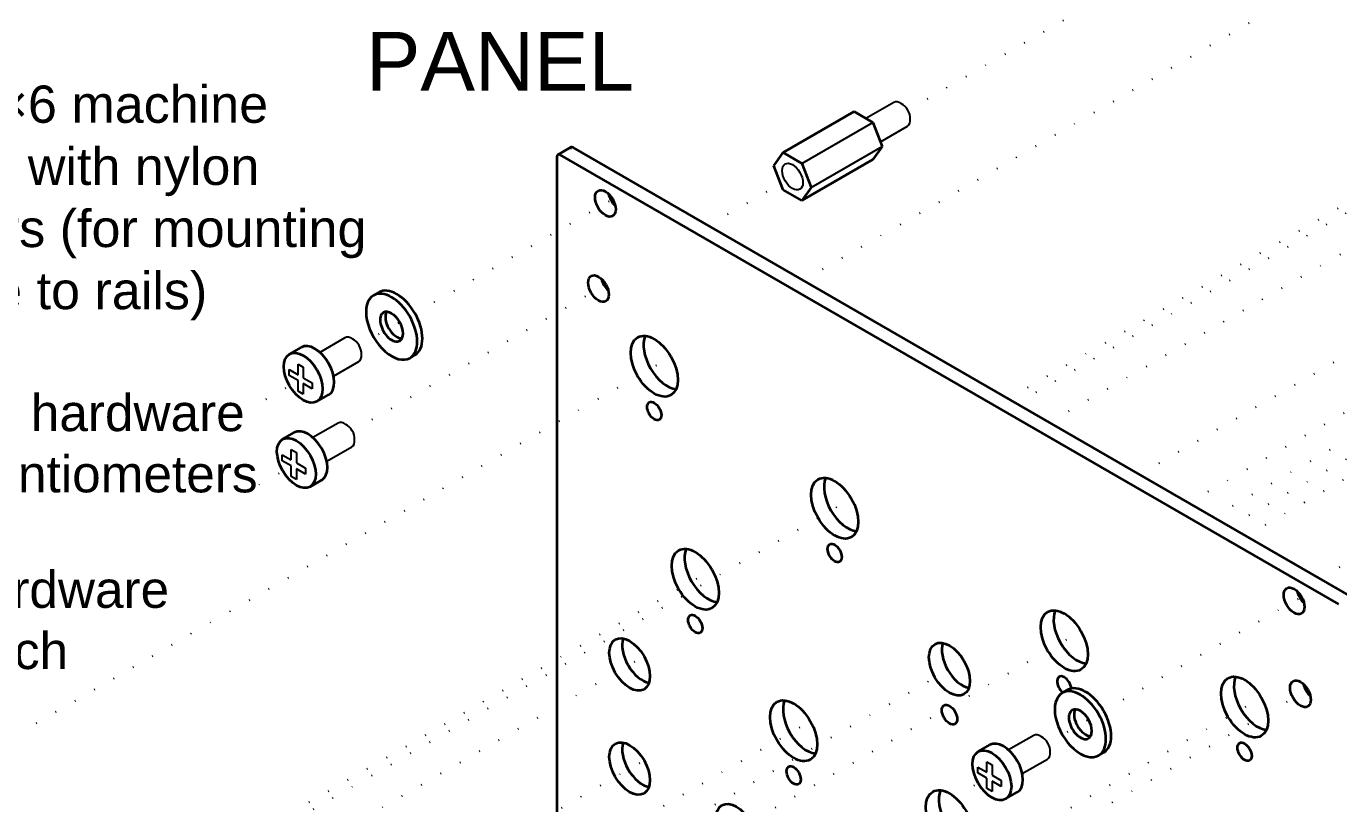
# Model space of a CAD drawing. Header units: millimetres. Extents: x 0 to 594, y 0 to 420.
# Drawn here: x 115.5 to 291.5, y 174.4 to 278.7 of the extents above; entities that cross this region are included whole.
import ezdxf

# ---------------------------------------------------------------- set-up
doc = ezdxf.new("R2010")
doc.units = ezdxf.units.MM
doc.linetypes.add('ACAD_ISO07W100', pattern=[3, 0.1, -2.9])
for name, color, linetype, lineweight, true_color in [('assembly lines', 14, 'ACAD_ISO07W100', 25, 0x800000), ('details', 7, 'Continuous', 25, 0x000000), ('holes', 7, 'Continuous', 35, 0x000000), ('notes', 94, 'Continuous', 25, 0x008000), ('outlines', 7, 'Continuous', 35, 0x000000)]:
    doc.layers.add(name, color=color, linetype=linetype, lineweight=lineweight, true_color=true_color)
doc.styles.get("Standard").update_dxf_attribs({"font": ''})
doc.styles.add('textstyle44', font='')
doc.styles.add('textstyle49', font='')
doc.styles.add('textstyle52', font='')
doc.styles.add('textstyle53', font='')
doc.styles.get('Standard').set_extended_font_data('txt')
doc.styles.get('textstyle44').set_extended_font_data('Nimbus Sans L')
doc.styles.get('textstyle49').set_extended_font_data('Nimbus Sans L')
doc.styles.get('textstyle52').set_extended_font_data('Nimbus Sans L')
doc.styles.get('textstyle53').set_extended_font_data('Nimbus Sans L')
doc.dimstyles.get("Standard").update_dxf_attribs({"dimtxt": 2.5, "dimasz": 2.5, "dimexe": 1.25, "dimexo": 0.625, "dimtad": 1, "dimtxsty": 'Standard', "dimcen": 2.5, "dimadec": 0, "dimazin": 0, "dimtfac": 1, "dimtmove": 0, "dimatfit": 3, "dimfxl": 1, "dimarcsym": 0})

msp = doc.modelspace()

# ---------------------------------------------------------------- linework, layer by layer
at = {"layer": 'assembly lines'}
for p, q in [((233.72, 267.47), (320.95, 317.84)), ((219.68, 244.62), (305.89, 294.4)), ((248.28, 228.11), (330.08, 275.34)), ((247.18, 228.75), (311.39, 265.82)), ((206.92, 251.99), (219.23, 259.1)), ((252.68, 225.57), (313.12, 260.47)), ((279.07, 210.33), (360.88, 257.56)), ((167.6, 240.21), (194.12, 255.52)), ((274.68, 212.87), (347.75, 255.07)), ((264.78, 218.59), (313.12, 246.5)), ((271.38, 214.78), (324.58, 245.5)), ((159.2, 224.44), (193.2, 244.08)), ((160.11, 235.88), (165.56, 239.03)), ((279.07, 210.33), (327.42, 238.24)), ((103.78, 177.71), (201.94, 234.38)), ((276.87, 211.6), (313.12, 232.53)), ((147.6, 228.66), (152.62, 231.56)), ((291.17, 203.35), (327.42, 224.27)), ((146.68, 217.22), (151.7, 220.12)), ((288.97, 204.62), (313.12, 218.56)), ((127.98, 158.66), (226.13, 215.33)), ((127.39, 159.59), (207.44, 205.8)), ((259.99, 186.86), (286.51, 202.17)), ((158.78, 140.88), (256.93, 197.55)), ((129.45, 154.43), (198.33, 194.2)), ((155.85, 144.27), (241.24, 193.57)), ((247.78, 169.4), (281.13, 188.66)), ((253.35, 170.08), (287.36, 189.71)), ((143.79, 141.12), (220.63, 185.48)), ((252.51, 182.54), (257.95, 185.69)), ((117.12, 133.34), (198.33, 180.23)), ((239.99, 175.32), (245.01, 178.22))]:
    msp.add_line(p, q, dxfattribs=at)
at = {"layer": 'details'}
for p, q in [((231.82, 268.49), (228.1, 266.35)), ((219.5, 260.31), (229.02, 265.81)), ((230.03, 263.22), (233.66, 265.31)), ((220.75, 257.09), (230.27, 262.59)), ((158.21, 236.91), (154.84, 234.96)), ((150.71, 231.86), (150.71, 232.66)), ((150.71, 232.66), (151.93, 231.96)), ((151.93, 233.36), (152.62, 232.96)), ((151.93, 231.96), (151.93, 233.36)), ((152.62, 232.96), (152.62, 231.56)), ((156.67, 231.78), (160.05, 233.72)), ((151.93, 231.16), (150.71, 231.86)), ((151.93, 229.76), (151.93, 231.16)), ((152.62, 231.56), (153.83, 230.86)), ((153.83, 230.06), (152.62, 230.76)), ((152.62, 230.76), (152.62, 229.36)), ((153.83, 230.86), (153.83, 230.06)), ((152.62, 229.36), (151.93, 229.76)), ((157.29, 225.47), (153.92, 223.52)), ((151.01, 221.92), (151.7, 221.52)), ((151.01, 220.52), (151.01, 221.92)), ((155.76, 220.34), (159.13, 222.28)), ((149.79, 220.42), (149.79, 221.22)), ((149.79, 221.22), (151.01, 220.52)), ((151.01, 219.72), (149.79, 220.42)), ((151.7, 221.52), (151.7, 220.12)), ((151.7, 220.12), (152.91, 219.42)), ((151.01, 218.32), (151.01, 219.72)), ((152.91, 218.62), (151.7, 219.32)), ((151.7, 219.32), (151.7, 217.92)), ((152.91, 219.42), (152.91, 218.62)), ((151.7, 217.92), (151.01, 218.32)), ((250.6, 183.56), (247.23, 181.62)), ((244.32, 180.02), (245.01, 179.62)), ((244.32, 178.62), (244.32, 180.02)), ((245.01, 179.62), (245.01, 178.22)), ((249.07, 178.44), (252.44, 180.38)), ((243.1, 178.52), (243.1, 179.32)), ((243.1, 179.32), (244.32, 178.62)), ((244.32, 177.82), (243.1, 178.52)), ((245.01, 178.22), (246.22, 177.52)), ((244.32, 176.42), (244.32, 177.82)), ((245.01, 176.02), (244.32, 176.42)), ((246.22, 176.72), (245.01, 177.42)), ((245.01, 177.42), (245.01, 176.02)), ((246.22, 177.52), (246.22, 176.72))]:
    msp.add_line(p, q, dxfattribs=at)
for centre, major_axis, start_param, end_param in [((232.74, 266.9), (-0.92, 1.59), 5.403174, 0), ((232.97, 267.04), (-0.75, 1.3), 3.822504, 5.602278), ((232.74, 266.9), (-0.92, 1.59), 3.141593, 4.021609), ((159.13, 235.31), (-0.92, 1.59), 5.403174, 0), ((159.36, 235.45), (-0.75, 1.3), 3.822504, 5.602278), ((159.13, 235.31), (-0.92, 1.59), 3.141593, 4.021609), ((158.21, 223.87), (-0.92, 1.59), 5.403174, 0), ((158.44, 224.01), (-0.75, 1.3), 3.822504, 5.602278), ((158.21, 223.87), (-0.92, 1.59), 3.141593, 4.021609), ((251.52, 181.97), (-0.92, 1.59), 5.403174, 0), ((251.75, 182.11), (-0.75, 1.3), 3.822504, 5.602278), ((251.52, 181.97), (-0.92, 1.59), 3.141593, 4.021609)]:
    msp.add_ellipse(centre, major_axis=major_axis, ratio=0.57735, start_param=start_param, end_param=end_param, dxfattribs=at)
msp.add_ellipse((218.25, 258.54), major_axis=(-0.98, 1.7), ratio=0.57735, dxfattribs=at)
at = {"layer": 'holes'}
for centre, major_axis in [((193.14, 254.95), (-0.98, 1.7)), ((192.22, 243.51), (-0.98, 1.7)), ((199.7, 233.09), (-2.24, 3.87)), ((199.7, 227.09), (-0.67, 1.17)), ((223.9, 214.04), (-2.24, 3.87)), ((205.2, 204.51), (-2.24, 3.87)), ((223.9, 208.04), (-0.67, 1.17)), ((285.53, 201.61), (-0.98, 1.7)), ((254.7, 196.26), (-2.24, 3.87)), ((205.2, 198.51), (-0.67, 1.17)), ((196.4, 193.08), (-1.93, 3.34)), ((239.3, 192.45), (-1.94, 3.37)), ((278.89, 187.37), (-2.24, 3.87)), ((286.38, 189.15), (-0.98, 1.7)), ((218.4, 184.19), (-2.24, 3.87)), ((239.3, 186.35), (-0.73, 1.26)), ((196.4, 179.11), (-1.93, 3.34)), ((278.89, 181.37), (-0.67, 1.17)), ((218.4, 178.19), (-0.67, 1.17)), ((239.3, 172.13), (-2.24, 3.87)), ((210.7, 170.86), (-1.93, 3.34))]:
    msp.add_ellipse(centre, major_axis=major_axis, ratio=0.57735, dxfattribs=at)
for centre, major_axis, start_param, end_param in [((194.87, 255.95), (-0.98, 1.7), 1.084048, 2.057544), ((193.95, 244.51), (-0.98, 1.7), 1.084048, 2.057544), ((201.43, 234.09), (-2.24, 3.87), 0.397858, 2.743734), ((225.63, 215.04), (-2.24, 3.87), 0.397858, 2.743734), ((206.93, 205.51), (-2.24, 3.87), 0.397858, 2.743734), ((287.26, 202.61), (-0.98, 1.7), 1.084048, 2.057544), ((256.43, 197.26), (-2.24, 3.87), 0.397858, 2.743734), ((198.13, 194.08), (-1.93, 3.34), 0.465583, 2.676009), ((241.03, 193.45), (-1.94, 3.37), 0.461631, 2.679962), ((254.7, 190.26), (-0.67, 1.17), 4.055229, 2.150041), ((280.62, 188.37), (-2.24, 3.87), 0.397858, 2.743734), ((288.11, 190.15), (-0.98, 1.7), 1.084048, 2.057544), ((220.13, 185.19), (-2.24, 3.87), 0.397858, 2.743734), ((198.13, 180.11), (-1.93, 3.34), 0.465583, 2.676009), ((241.03, 173.13), (-2.24, 3.87), 0.397858, 2.743734)]:
    msp.add_ellipse(centre, major_axis=major_axis, ratio=0.57735, start_param=start_param, end_param=end_param, dxfattribs=at)
at = {"layer": 'outlines'}
for p, q in [((217, 261.76), (226.52, 267.26)), ((226.52, 267.26), (229.02, 265.81)), ((229.02, 265.81), (230.27, 262.59)), ((188.5, 262.48), (186.77, 261.48)), ((293.25, 202.15), (188.81, 262.45)), ((230.27, 262.59), (229.02, 260.82)), ((186.64, 261.2), (186.64, 133.7)), ((291.52, 201.15), (187.07, 261.45)), ((215.75, 259.98), (217, 261.76)), ((217, 261.76), (219.5, 260.31)), ((219.5, 255.32), (229.02, 260.82)), ((217, 256.76), (215.75, 259.98)), ((219.5, 260.31), (220.75, 257.09)), ((220.75, 257.09), (219.5, 255.32)), ((219.5, 255.32), (217, 256.76)), ((162.05, 242.6), (162.75, 243.01)), ((150.77, 234.73), (152.33, 235.63)), ((166.9, 234.2), (167.6, 234.61)), ((154.44, 228.37), (156, 229.27)), ((149.85, 223.29), (151.41, 224.19)), ((153.53, 216.93), (155.08, 217.83)), ((254.44, 189.26), (255.14, 189.66)), ((243.16, 181.39), (244.72, 182.29)), ((259.29, 180.86), (259.99, 181.26)), ((246.83, 175.03), (248.39, 175.93))]:
    msp.add_line(p, q, dxfattribs=at)
for centre, major_axis, start_param, end_param in [((188.81, 261.95), (-0.306, 0.53), 5.497787, 0.785398), ((187.07, 260.95), (-0.306, 0.53), 5.497787, 0.785398), ((164.47, 238.4), (-2.43, 4.2), 3.141593, 0), ((165.17, 238.81), (-2.43, 4.2), 3.141593, 0), ((164.47, 238.4), (-2.43, 4.2), 0, 3.141593), ((164.47, 238.4), (-1.09, 1.89), 0, 3.141593), ((164.47, 238.4), (-1.09, 1.89), 3.141593, 0), ((165.17, 238.81), (-1.09, 1.89), 0.327602, 2.813991), ((154.17, 232.45), (-1.84, 3.18), 3.141593, 0), ((153.25, 221.01), (-1.84, 3.18), 3.141593, 0), ((257.56, 185.46), (-2.43, 4.2), 3.141593, 0), ((256.86, 185.06), (-2.43, 4.2), 0, 3.141593), ((256.86, 185.06), (-2.43, 4.2), 3.141593, 0), ((256.86, 185.06), (-1.09, 1.89), 0, 3.141593), ((256.86, 185.06), (-1.09, 1.89), 3.141593, 0), ((257.56, 185.46), (-1.09, 1.89), 0.327602, 2.813991), ((246.56, 179.11), (-1.84, 3.18), 3.141593, 0)]:
    msp.add_ellipse(centre, major_axis=major_axis, ratio=0.57735, start_param=start_param, end_param=end_param, dxfattribs=at)
for centre in [(152.61, 231.55), (151.69, 220.11), (245, 178.21)]:
    msp.add_ellipse(centre, major_axis=(-1.84, 3.18), ratio=0.57735, dxfattribs=at)

# ---------------------------------------------------------------- texts
at = {"layer": 'notes', "attachment_point": 4}
for s, insert, char_height, style in [('\\H7.85714;PANEL', (161.01, 274.02), 5, 'textstyle49'), ('4× M3×6 machine\\Pscrews with nylon\\Pwashers (for mounting\\Pmodule to rails)', (92, 255), 5, 'textstyle44'), ('\\H4.92857;11× M7 hardware\\Pfor potentiometers', (91, 222), 3, 'textstyle52'), ('\\H4.92857;1/4" hardware\\Pfor switch', (92, 199), 3, 'textstyle53')]:
    msp.add_mtext(s, dxfattribs=dict(at, insert=insert, char_height=char_height, style=style))

# ---------------------------------------------------------------- leaders
at = {"layer": 'notes'}
msp.add_leader([(346.61, 256.53), (268.72, 301.53)], dimstyle='Standard', dxfattribs=at)

doc.saveas('drawing.dxf')
